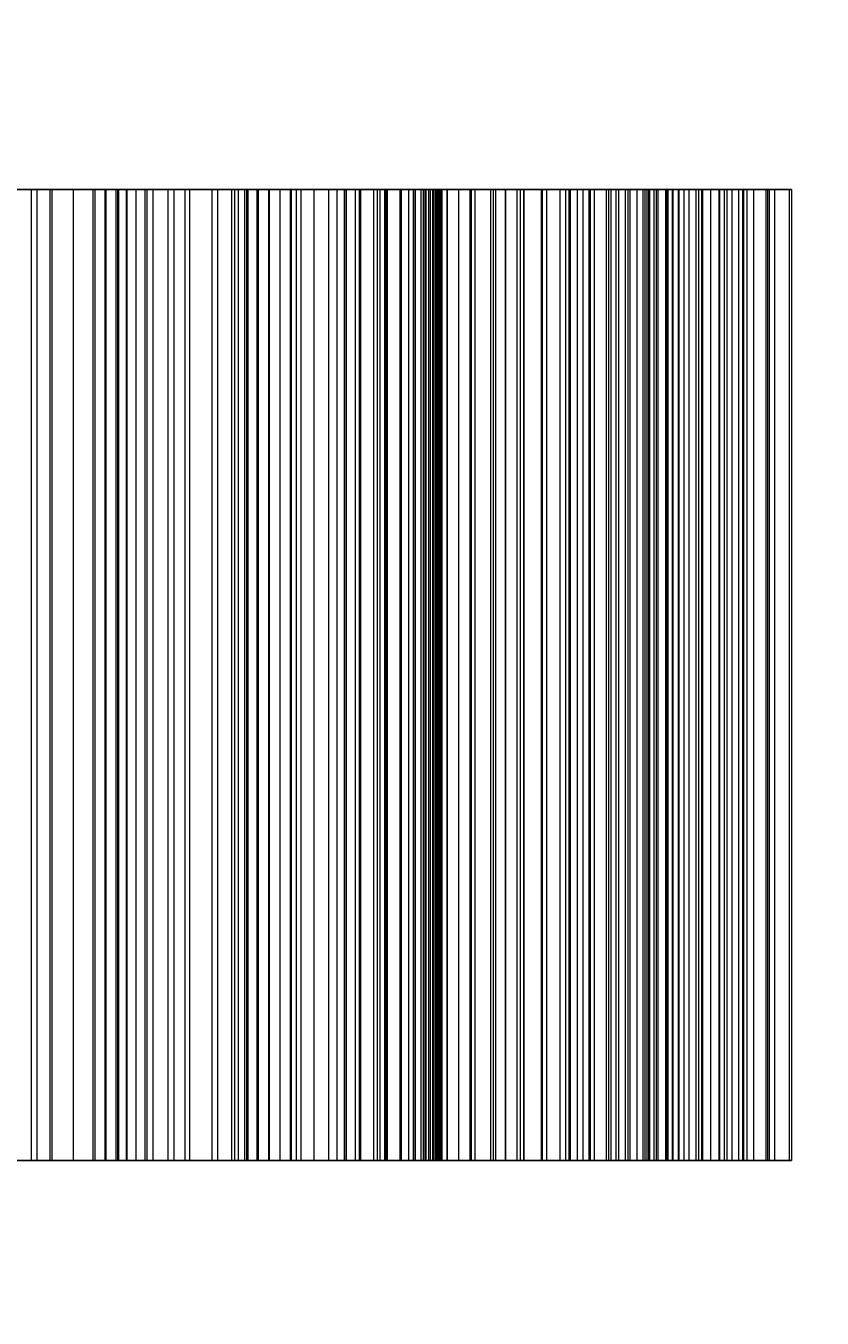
# Model space of a CAD drawing. Header units: millimetres. Extents: x -1970 to 34302, y -80068 to 6837.
# Drawn here: x 26382.7 to 26546.7, y -17482.5 to -17216.2 of the extents above; entities that cross this region are included whole.
import ezdxf

# ---------------------------------------------------------------- set-up
doc = ezdxf.new("R2010")
doc.units = ezdxf.units.MM
doc.layers.add('COTAS_P', color=1, linetype='Continuous', lineweight=0)
doc.layers.add('superior_briquetadora', color=7, linetype='Continuous', lineweight=0)
doc.dimstyles.new('R19_100', dxfattribs={"dimtxt": 250, "dimasz": 150, "dimexe": 150, "dimexo": 80, "dimgap": 100, "dimtad": 1, "dimtih": 1, "dimtoh": 1, "dimdsep": 46, "dimcen": 0.09, "dimadec": 0, "dimazin": 0, "dimtfac": 1, "dimtdec": 4, "dimtofl": 0, "dimtmove": 0, "dimatfit": 3, "dimfxl": 1, "dimtolj": 1, "dimtzin": 0, "dimarcsym": 0})

# ---------------------------------------------------------------- blocks, each defined once
blk = doc.blocks.new('*D23')
at = {"layer": 'COTAS_P', "color": 0, "lineweight": -2, "transparency": 16777216}
for p, q in [((25128.19, -17920), (25128.19, -16950)), ((27628.19, -17920), (27628.19, -16950)), ((25278.19, -17100), (27478.19, -17100))]:
    blk.add_line(p, q, dxfattribs=at)
at = {"layer": 'COTAS_P', "color": 0, "transparency": 16777216}
for points in [[(25278.19, -17075), (25278.19, -17125), (25128.19, -17100)], [(27478.19, -17075), (27478.19, -17125), (27628.19, -17100)]]:
    blk.add_solid(points, dxfattribs=at)
at = {"layer": 'Defpoints', "color": 0, "transparency": 16777216}
for p in [(27628.19, -17100), (25128.19, -18000), (27628.19, -18000)]:
    blk.add_point(p, dxfattribs=at)

msp = doc.modelspace()

# ---------------------------------------------------------------- linework, layer by layer
at = {"layer": 'superior_briquetadora'}
for p, q in [((26371.116, -17250), (26384.989, -17250)), ((26387.644, -17250), (26373.535, -17250)), ((26379.708, -17250), (26383.78, -17250)), ((26383.78, -17250), (26383.78, -17450)), ((26383.78, -17250), (26388.012, -17250)), ((26384.989, -17250), (26399.198, -17250)), ((26384.989, -17450), (26384.989, -17250)), ((26401.816, -17250), (26387.644, -17250)), ((26387.644, -17450), (26387.644, -17250)), ((26388.012, -17250), (26388.012, -17450)), ((26388.012, -17250), (26392.389, -17250)), ((26392.389, -17250), (26392.389, -17450)), ((26392.389, -17250), (26396.898, -17250)), ((26396.476, -17250), (26396.476, -17450)), ((26398.932, -17250), (26396.476, -17250)), ((26396.476, -17250), (26403.441, -17250)), ((26396.898, -17250), (26396.898, -17450)), ((26396.898, -17250), (26401.531, -17250)), ((26398.932, -17250), (26398.932, -17450)), ((26401.21, -17250), (26398.932, -17250)), ((26399.198, -17250), (26413.196, -17250)), ((26399.198, -17450), (26399.198, -17250)), ((26401.21, -17250), (26401.21, -17450)), ((26403.329, -17250), (26401.21, -17250)), ((26401.531, -17250), (26401.531, -17450)), ((26401.531, -17250), (26408.838, -17250)), ((26415.507, -17250), (26401.816, -17250)), ((26401.816, -17450), (26401.816, -17250)), ((26403.329, -17250), (26403.329, -17450)), ((26405.302, -17250), (26403.329, -17250)), ((26403.441, -17250), (26403.441, -17450)), ((26403.441, -17250), (26407.591, -17250)), ((26405.302, -17250), (26405.302, -17450)), ((26407.137, -17250), (26405.302, -17250)), ((26407.137, -17250), (26407.137, -17450)), ((26408.838, -17250), (26407.137, -17250)), ((26407.591, -17250), (26407.591, -17450)), ((26407.591, -17250), (26411.907, -17250)), ((26408.838, -17250), (26408.838, -17450)), ((26411.907, -17250), (26411.907, -17450)), ((26411.907, -17250), (26416.369, -17250)), ((26413.196, -17250), (26426.447, -17250)), ((26413.196, -17450), (26413.196, -17250)), ((26428.19, -17250), (26415.507, -17250)), ((26415.507, -17450), (26415.507, -17250)), ((26416.369, -17250), (26416.369, -17450)), ((26416.369, -17250), (26420.961, -17250)), ((26420.961, -17250), (26420.961, -17450)), ((26420.961, -17250), (26425.672, -17250)), ((26422.164, -17250), (26422.164, -17450)), ((26425.014, -17250), (26422.164, -17250)), ((26422.164, -17250), (26428.412, -17250)), ((26425.014, -17250), (26425.014, -17450)), ((26427.704, -17250), (26425.014, -17250)), ((26425.672, -17250), (26425.672, -17450)), ((26425.672, -17250), (26430.496, -17250)), ((26426.447, -17250), (26438.441, -17250)), ((26426.447, -17450), (26426.447, -17250)), ((26427.704, -17250), (26427.704, -17450)), ((26430.251, -17250), (26427.704, -17250)), ((26439.379, -17250), (26428.19, -17250)), ((26428.19, -17450), (26428.19, -17250)), ((26428.412, -17250), (26428.412, -17450)), ((26428.412, -17250), (26432.783, -17250)), ((26430.251, -17250), (26430.251, -17450)), ((26432.665, -17250), (26430.251, -17250)), ((26430.496, -17250), (26430.496, -17450)), ((26430.496, -17250), (26437.118, -17250)), ((26432.665, -17250), (26432.665, -17450)), ((26434.952, -17250), (26432.665, -17250)), ((26432.783, -17250), (26432.783, -17450)), ((26432.783, -17250), (26437.302, -17250)), ((26434.952, -17250), (26434.952, -17450)), ((26437.118, -17250), (26434.952, -17250)), ((26437.118, -17250), (26437.118, -17450)), ((26437.302, -17250), (26437.302, -17450)), ((26437.302, -17250), (26441.95, -17250)), ((26438.441, -17250), (26448.717, -17250)), ((26438.441, -17450), (26438.441, -17250)), ((26448.642, -17250), (26439.379, -17250)), ((26439.379, -17450), (26439.379, -17250)), ((26441.95, -17250), (26441.95, -17450)), ((26441.95, -17250), (26446.713, -17250)), ((26445.021, -17250), (26445.021, -17450)), ((26448.238, -17250), (26445.021, -17250)), ((26445.021, -17250), (26450.492, -17250)), ((26446.713, -17250), (26446.713, -17450)), ((26446.713, -17250), (26451.582, -17250)), ((26448.238, -17250), (26448.238, -17450)), ((26451.315, -17250), (26448.238, -17250)), ((26455.625, -17250), (26448.642, -17250)), ((26448.642, -17450), (26448.642, -17250)), ((26448.717, -17250), (26456.879, -17250)), ((26448.717, -17450), (26448.717, -17250)), ((26450.492, -17250), (26450.492, -17450)), ((26450.492, -17250), (26455.042, -17250)), ((26451.315, -17250), (26451.315, -17450)), ((26454.264, -17250), (26451.315, -17250)), ((26451.582, -17250), (26451.582, -17450)), ((26451.582, -17250), (26456.549, -17250)), ((26454.264, -17250), (26454.264, -17450)), ((26457.095, -17250), (26454.264, -17250)), ((26455.042, -17250), (26455.042, -17450)), ((26455.042, -17250), (26459.72, -17250)), ((26460.059, -17250), (26455.625, -17250)), ((26455.625, -17450), (26455.625, -17250)), ((26456.549, -17250), (26456.549, -17450)), ((26456.549, -17250), (26462.423, -17250)), ((26456.879, -17250), (26462.615, -17250)), ((26456.879, -17450), (26456.879, -17250)), ((26457.095, -17250), (26457.095, -17450)), ((26459.814, -17250), (26457.095, -17250)), ((26459.72, -17250), (26459.72, -17450)), ((26459.72, -17250), (26464.509, -17250)), ((26459.814, -17250), (26459.814, -17450)), ((26462.423, -17250), (26459.814, -17250)), ((26461.555, -17250), (26460.059, -17250)), ((26460.059, -17450), (26460.059, -17250)), ((26462.899, -17250), (26461.555, -17250)), ((26461.555, -17450), (26461.555, -17250)), ((26462.423, -17250), (26462.423, -17450)), ((26462.615, -17250), (26465.704, -17250)), ((26462.615, -17450), (26462.615, -17250)), ((26464.093, -17250), (26462.899, -17250)), ((26462.899, -17450), (26462.899, -17250)), ((26465.135, -17250), (26464.093, -17250)), ((26464.093, -17450), (26464.093, -17250)), ((26464.509, -17250), (26464.509, -17450)), ((26464.509, -17250), (26469.398, -17250)), ((26464.826, -17250), (26464.826, -17450)), ((26468.38, -17250), (26464.826, -17250)), ((26464.826, -17250), (26469.469, -17250)), ((26466.024, -17250), (26465.135, -17250)), ((26465.135, -17450), (26465.135, -17250)), ((26465.704, -17250), (26466.499, -17250)), ((26465.704, -17450), (26465.704, -17250)), ((26466.762, -17250), (26466.024, -17250)), ((26466.024, -17450), (26466.024, -17250)), ((26466.499, -17250), (26467.142, -17250)), ((26466.499, -17450), (26466.499, -17250)), ((26467.346, -17250), (26466.762, -17250)), ((26466.762, -17450), (26466.762, -17250)), ((26467.142, -17250), (26467.631, -17250)), ((26467.142, -17450), (26467.142, -17250)), ((26467.777, -17250), (26467.346, -17250)), ((26467.346, -17450), (26467.346, -17250)), ((26467.631, -17250), (26467.967, -17250)), ((26467.631, -17450), (26467.631, -17250)), ((26468.055, -17250), (26467.777, -17250)), ((26467.777, -17450), (26467.777, -17250)), ((26467.967, -17250), (26468.15, -17250)), ((26467.967, -17450), (26467.967, -17250)), ((26468.179, -17250), (26468.055, -17250)), ((26468.055, -17450), (26468.055, -17250)), ((26468.15, -17250), (26468.179, -17250)), ((26468.15, -17450), (26468.15, -17250)), ((26468.179, -17450), (26468.179, -17250)), ((26468.38, -17250), (26468.38, -17450)), ((26471.813, -17250), (26468.38, -17250)), ((26469.398, -17250), (26469.398, -17450)), ((26469.398, -17250), (26474.377, -17250)), ((26469.469, -17250), (26469.469, -17450)), ((26469.469, -17250), (26474.153, -17250)), ((26471.813, -17250), (26471.813, -17450)), ((26475.137, -17250), (26471.813, -17250)), ((26474.153, -17250), (26474.153, -17450)), ((26474.153, -17250), (26478.945, -17250)), ((26474.377, -17250), (26474.377, -17450)), ((26474.377, -17250), (26479.439, -17250)), ((26475.137, -17250), (26475.137, -17450)), ((26478.358, -17250), (26475.137, -17250)), ((26478.358, -17250), (26478.358, -17450)), ((26481.481, -17250), (26478.358, -17250)), ((26478.945, -17250), (26478.945, -17450)), ((26478.945, -17250), (26483.829, -17250)), ((26479.439, -17250), (26479.439, -17450)), ((26479.439, -17250), (26484.509, -17250)), ((26481.389, -17250), (26481.389, -17450)), ((26485.246, -17250), (26481.389, -17250)), ((26481.389, -17250), (26485.158, -17250)), ((26481.481, -17250), (26481.481, -17450)), ((26484.509, -17250), (26481.481, -17250)), ((26483.829, -17250), (26483.829, -17450)), ((26483.829, -17250), (26488.796, -17250)), ((26484.509, -17250), (26484.509, -17450)), ((26485.158, -17250), (26485.158, -17450)), ((26485.158, -17250), (26489.932, -17250)), ((26485.246, -17250), (26485.246, -17450)), ((26489.002, -17250), (26485.246, -17250)), ((26488.796, -17250), (26488.796, -17450)), ((26488.796, -17250), (26493.838, -17250)), ((26489.002, -17250), (26489.002, -17450)), ((26492.668, -17250), (26489.002, -17250)), ((26489.932, -17250), (26489.932, -17450)), ((26489.932, -17250), (26494.792, -17250)), ((26492.668, -17250), (26492.668, -17450)), ((26496.248, -17250), (26492.668, -17250)), ((26493.838, -17250), (26493.838, -17450)), ((26493.838, -17250), (26498.947, -17250)), ((26494.551, -17250), (26494.551, -17450)), ((26498.673, -17250), (26494.551, -17250)), ((26494.551, -17250), (26497.41, -17250)), ((26494.792, -17250), (26494.792, -17450)), ((26494.792, -17250), (26499.725, -17250)), ((26496.248, -17250), (26496.248, -17450)), ((26499.746, -17250), (26496.248, -17250)), ((26497.41, -17250), (26497.41, -17450)), ((26497.41, -17250), (26502.227, -17250)), ((26498.673, -17250), (26498.673, -17450)), ((26502.716, -17250), (26498.673, -17250)), ((26498.947, -17250), (26498.947, -17450)), ((26498.947, -17250), (26503.164, -17250)), ((26499.725, -17250), (26499.725, -17450)), ((26499.725, -17250), (26504.722, -17250)), ((26499.746, -17250), (26499.746, -17450)), ((26503.164, -17250), (26499.746, -17250)), ((26502.227, -17250), (26502.227, -17450)), ((26502.227, -17250), (26507.108, -17250)), ((26502.716, -17250), (26502.716, -17450)), ((26506.689, -17250), (26502.716, -17250)), ((26503.164, -17250), (26503.164, -17450)), ((26504.184, -17250), (26504.184, -17450)), ((26508.532, -17250), (26504.184, -17250)), ((26504.184, -17250), (26506.106, -17250)), ((26504.722, -17250), (26504.722, -17450)), ((26504.722, -17250), (26509.777, -17250)), ((26506.106, -17250), (26506.106, -17450)), ((26506.106, -17250), (26510.921, -17250)), ((26506.689, -17250), (26506.689, -17450)), ((26510.594, -17250), (26506.689, -17250)), ((26507.108, -17250), (26507.108, -17450)), ((26507.108, -17250), (26512.042, -17250)), ((26508.532, -17250), (26508.532, -17450)), ((26512.824, -17250), (26508.532, -17250)), ((26509.777, -17250), (26509.777, -17450)), ((26509.777, -17250), (26514.885, -17250)), ((26510.197, -17250), (26510.197, -17450)), ((26514.728, -17250), (26510.197, -17250)), ((26510.197, -17250), (26511.162, -17250)), ((26510.594, -17250), (26510.594, -17450)), ((26514.433, -17250), (26510.594, -17250)), ((26510.921, -17250), (26510.921, -17450)), ((26510.921, -17250), (26515.775, -17250)), ((26511.162, -17250), (26511.162, -17450)), ((26511.162, -17250), (26515.928, -17250)), ((26512.042, -17250), (26512.042, -17450)), ((26512.042, -17250), (26517.022, -17250)), ((26512.53, -17250), (26512.53, -17450)), ((26517.201, -17250), (26512.53, -17250)), ((26512.824, -17250), (26512.824, -17450)), ((26517.065, -17250), (26512.824, -17250)), ((26514.433, -17250), (26514.433, -17450)), ((26518.207, -17250), (26514.433, -17250)), ((26514.728, -17250), (26514.728, -17450)), ((26519.227, -17250), (26514.728, -17250)), ((26514.885, -17250), (26514.885, -17450)), ((26514.885, -17250), (26518.207, -17250)), ((26515.775, -17250), (26515.775, -17450)), ((26515.775, -17250), (26520.662, -17250)), ((26515.928, -17250), (26515.928, -17450)), ((26515.928, -17250), (26520.71, -17250)), ((26517.022, -17250), (26517.022, -17450)), ((26517.022, -17250), (26522.042, -17250)), ((26517.065, -17250), (26517.065, -17450)), ((26521.256, -17250), (26517.065, -17250)), ((26517.201, -17250), (26517.201, -17450)), ((26521.864, -17250), (26517.201, -17250)), ((26518.207, -17250), (26518.207, -17450)), ((26519.227, -17250), (26519.227, -17450)), ((26523.696, -17250), (26519.227, -17250)), ((26520.662, -17250), (26520.662, -17450)), ((26520.662, -17250), (26525.577, -17250)), ((26520.71, -17250), (26520.71, -17450)), ((26520.71, -17250), (26525.503, -17250)), ((26521.256, -17250), (26521.256, -17450)), ((26525.399, -17250), (26521.256, -17250)), ((26521.864, -17250), (26521.864, -17450)), ((26526.517, -17250), (26521.864, -17250)), ((26522.042, -17250), (26522.042, -17450)), ((26522.042, -17250), (26527.098, -17250)), ((26523.696, -17250), (26523.696, -17450)), ((26528.134, -17250), (26523.696, -17250)), ((26525.399, -17250), (26525.399, -17450)), ((26529.494, -17250), (26525.399, -17250)), ((26525.503, -17250), (26525.503, -17450)), ((26525.503, -17250), (26530.304, -17250)), ((26525.577, -17250), (26525.577, -17450)), ((26525.577, -17250), (26530.513, -17250)), ((26526.517, -17250), (26526.517, -17450)), ((26531.159, -17250), (26526.517, -17250)), ((26527.098, -17250), (26527.098, -17450)), ((26527.098, -17250), (26529.494, -17250)), ((26528.134, -17250), (26528.134, -17450)), ((26532.541, -17250), (26528.134, -17250)), ((26529.494, -17250), (26529.494, -17450)), ((26530.304, -17250), (26530.304, -17450)), ((26530.304, -17250), (26535.11, -17250)), ((26530.513, -17250), (26530.513, -17450)), ((26530.513, -17250), (26535.469, -17250)), ((26531.159, -17250), (26531.159, -17450)), ((26535.788, -17250), (26531.159, -17250)), ((26532.541, -17250), (26532.541, -17450)), ((26536.916, -17250), (26532.541, -17250)), ((26535.11, -17250), (26535.11, -17450)), ((26535.11, -17250), (26539.918, -17250)), ((26535.469, -17250), (26535.469, -17450)), ((26535.469, -17250), (26536.916, -17250)), ((26535.788, -17250), (26535.788, -17450)), ((26540.402, -17250), (26535.788, -17250)), ((26536.916, -17250), (26536.916, -17450)), ((26539.918, -17250), (26539.918, -17450)), ((26539.918, -17250), (26540.402, -17250)), ((26540.402, -17250), (26540.402, -17450)), ((26371.116, -17450), (26384.989, -17450)), ((26387.644, -17450), (26373.535, -17450)), ((26379.708, -17450), (26383.78, -17450)), ((26383.78, -17450), (26388.012, -17450)), ((26384.989, -17450), (26399.198, -17450)), ((26401.816, -17450), (26387.644, -17450)), ((26388.012, -17450), (26392.389, -17450)), ((26392.389, -17450), (26396.898, -17450)), ((26398.932, -17450), (26396.476, -17450)), ((26396.476, -17450), (26403.441, -17450)), ((26396.898, -17450), (26401.531, -17450)), ((26401.21, -17450), (26398.932, -17450)), ((26399.198, -17450), (26413.196, -17450)), ((26403.329, -17450), (26401.21, -17450)), ((26401.531, -17450), (26408.838, -17450)), ((26415.507, -17450), (26401.816, -17450)), ((26405.302, -17450), (26403.329, -17450)), ((26403.441, -17450), (26407.591, -17450)), ((26407.137, -17450), (26405.302, -17450)), ((26408.838, -17450), (26407.137, -17450)), ((26407.591, -17450), (26411.907, -17450)), ((26411.907, -17450), (26416.369, -17450)), ((26413.196, -17450), (26426.447, -17450)), ((26428.19, -17450), (26415.507, -17450)), ((26416.369, -17450), (26420.961, -17450)), ((26420.961, -17450), (26425.672, -17450)), ((26425.014, -17450), (26422.164, -17450)), ((26422.164, -17450), (26428.412, -17450)), ((26427.704, -17450), (26425.014, -17450)), ((26425.672, -17450), (26430.496, -17450)), ((26426.447, -17450), (26438.441, -17450)), ((26430.251, -17450), (26427.704, -17450)), ((26439.379, -17450), (26428.19, -17450)), ((26428.412, -17450), (26432.783, -17450)), ((26432.665, -17450), (26430.251, -17450)), ((26430.496, -17450), (26437.118, -17450)), ((26434.952, -17450), (26432.665, -17450)), ((26432.783, -17450), (26437.302, -17450)), ((26437.118, -17450), (26434.952, -17450)), ((26437.302, -17450), (26441.95, -17450)), ((26438.441, -17450), (26448.717, -17450)), ((26448.642, -17450), (26439.379, -17450)), ((26441.95, -17450), (26446.713, -17450)), ((26448.238, -17450), (26445.021, -17450)), ((26445.021, -17450), (26450.492, -17450)), ((26446.713, -17450), (26451.582, -17450)), ((26451.315, -17450), (26448.238, -17450)), ((26455.625, -17450), (26448.642, -17450)), ((26448.717, -17450), (26456.879, -17450)), ((26450.492, -17450), (26455.042, -17450)), ((26454.264, -17450), (26451.315, -17450)), ((26451.582, -17450), (26456.549, -17450)), ((26457.095, -17450), (26454.264, -17450)), ((26455.042, -17450), (26459.72, -17450)), ((26460.059, -17450), (26455.625, -17450)), ((26456.549, -17450), (26462.423, -17450)), ((26456.879, -17450), (26462.615, -17450)), ((26459.814, -17450), (26457.095, -17450)), ((26459.72, -17450), (26464.509, -17450)), ((26462.423, -17450), (26459.814, -17450)), ((26461.555, -17450), (26460.059, -17450)), ((26462.899, -17450), (26461.555, -17450)), ((26462.615, -17450), (26465.704, -17450)), ((26464.093, -17450), (26462.899, -17450)), ((26465.135, -17450), (26464.093, -17450)), ((26464.509, -17450), (26469.398, -17450)), ((26468.38, -17450), (26464.826, -17450)), ((26464.826, -17450), (26469.469, -17450)), ((26466.024, -17450), (26465.135, -17450)), ((26465.704, -17450), (26466.499, -17450)), ((26466.762, -17450), (26466.024, -17450)), ((26466.499, -17450), (26467.142, -17450)), ((26467.346, -17450), (26466.762, -17450)), ((26467.142, -17450), (26467.631, -17450)), ((26467.777, -17450), (26467.346, -17450)), ((26467.631, -17450), (26467.967, -17450)), ((26468.055, -17450), (26467.777, -17450)), ((26467.967, -17450), (26468.15, -17450)), ((26468.179, -17450), (26468.055, -17450)), ((26468.15, -17450), (26468.179, -17450)), ((26471.813, -17450), (26468.38, -17450)), ((26469.398, -17450), (26474.377, -17450)), ((26469.469, -17450), (26474.153, -17450)), ((26475.137, -17450), (26471.813, -17450)), ((26474.153, -17450), (26478.945, -17450)), ((26474.377, -17450), (26479.439, -17450)), ((26478.358, -17450), (26475.137, -17450)), ((26481.481, -17450), (26478.358, -17450)), ((26478.945, -17450), (26483.829, -17450)), ((26479.439, -17450), (26484.509, -17450)), ((26485.246, -17450), (26481.389, -17450)), ((26481.389, -17450), (26485.158, -17450)), ((26484.509, -17450), (26481.481, -17450)), ((26483.829, -17450), (26488.796, -17450)), ((26485.158, -17450), (26489.932, -17450)), ((26489.002, -17450), (26485.246, -17450)), ((26488.796, -17450), (26493.838, -17450)), ((26492.668, -17450), (26489.002, -17450)), ((26489.932, -17450), (26494.792, -17450)), ((26496.248, -17450), (26492.668, -17450)), ((26493.838, -17450), (26498.947, -17450)), ((26498.673, -17450), (26494.551, -17450)), ((26494.551, -17450), (26497.41, -17450)), ((26494.792, -17450), (26499.725, -17450)), ((26499.746, -17450), (26496.248, -17450)), ((26497.41, -17450), (26502.227, -17450)), ((26502.716, -17450), (26498.673, -17450)), ((26498.947, -17450), (26503.164, -17450)), ((26499.725, -17450), (26504.722, -17450)), ((26503.164, -17450), (26499.746, -17450)), ((26502.227, -17450), (26507.108, -17450)), ((26506.689, -17450), (26502.716, -17450)), ((26508.532, -17450), (26504.184, -17450)), ((26504.184, -17450), (26506.106, -17450)), ((26504.722, -17450), (26509.777, -17450)), ((26506.106, -17450), (26510.921, -17450)), ((26510.594, -17450), (26506.689, -17450)), ((26507.108, -17450), (26512.042, -17450)), ((26512.824, -17450), (26508.532, -17450)), ((26509.777, -17450), (26514.885, -17450)), ((26514.728, -17450), (26510.197, -17450)), ((26510.197, -17450), (26511.162, -17450)), ((26514.433, -17450), (26510.594, -17450)), ((26510.921, -17450), (26515.775, -17450)), ((26511.162, -17450), (26515.928, -17450)), ((26512.042, -17450), (26517.022, -17450)), ((26517.201, -17450), (26512.53, -17450)), ((26517.065, -17450), (26512.824, -17450)), ((26518.207, -17450), (26514.433, -17450)), ((26519.227, -17450), (26514.728, -17450)), ((26514.885, -17450), (26518.207, -17450)), ((26515.775, -17450), (26520.662, -17450)), ((26515.928, -17450), (26520.71, -17450)), ((26517.022, -17450), (26522.042, -17450)), ((26521.256, -17450), (26517.065, -17450)), ((26521.864, -17450), (26517.201, -17450)), ((26523.696, -17450), (26519.227, -17450)), ((26520.662, -17450), (26525.577, -17450)), ((26520.71, -17450), (26525.503, -17450)), ((26525.399, -17450), (26521.256, -17450)), ((26526.517, -17450), (26521.864, -17450)), ((26522.042, -17450), (26527.098, -17450)), ((26528.134, -17450), (26523.696, -17450)), ((26529.494, -17450), (26525.399, -17450)), ((26525.503, -17450), (26530.304, -17450)), ((26525.577, -17450), (26530.513, -17450)), ((26531.159, -17450), (26526.517, -17450)), ((26527.098, -17450), (26529.494, -17450)), ((26532.541, -17450), (26528.134, -17450)), ((26530.304, -17450), (26535.11, -17450)), ((26530.513, -17450), (26535.469, -17450)), ((26535.788, -17450), (26531.159, -17450)), ((26536.916, -17450), (26532.541, -17450)), ((26535.11, -17450), (26539.918, -17450)), ((26535.469, -17450), (26536.916, -17450)), ((26540.402, -17450), (26535.788, -17450)), ((26539.918, -17450), (26540.402, -17450))]:
    msp.add_line(p, q, dxfattribs=at)

# ---------------------------------------------------------------- dimensions: what is measured, and where the dimension line sits
at = {"layer": 'COTAS_P'}
dim = msp.add_aligned_dim(p1=(25128.187, -18000), p2=(27628.187, -18000), distance=900, text='<> P', dimstyle='R19_100', dxfattribs=at)
dim.commit()
dim.dimension.update_dxf_attribs({"geometry": '*D23', "text_midpoint": (26378.187, -17100)})

doc.saveas('drawing.dxf')
